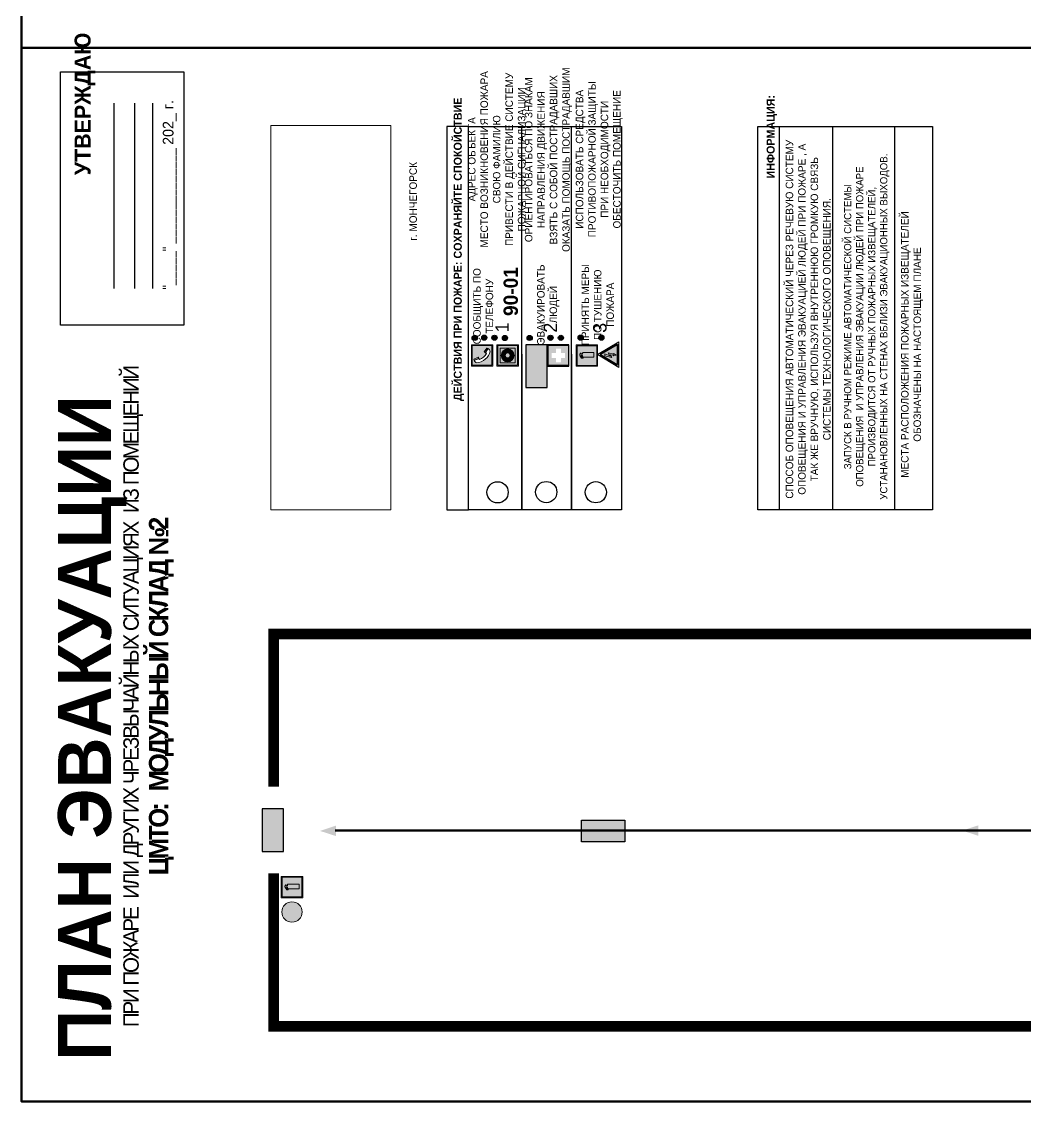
# Model space of a CAD drawing. Header units: millimetres. Extents: x 13810 to 67229, y 12374 to 21950.
# Drawn here: x 36059.4 to 36435.5, y 19483 to 19887.4 of the extents above; entities that cross this region are included whole.
import ezdxf

# ---------------------------------------------------------------- set-up
doc = ezdxf.new("R2010")
doc.units = ezdxf.units.MM
doc.layers.add('План_Штампы', color=7, linetype='Continuous')
doc.styles.add('обычный', font='arial.ttf')
picture_1 = doc.add_image_def('image1.jpg', size_in_pixel=(337, 105))

# ---------------------------------------------------------------- blocks, each defined once
blk = doc.blocks.new('A$C7B4425F7')
at = {"true_color": 0xffffff}
blk.add_hatch(color=7, dxfattribs=at).paths.add_polyline_path([(0, 0), (-16, 0), (-16, -8), (0, -8)])
h = blk.add_hatch(color=126)
h.paths.add_polyline_path([(-0.2, -0.2), (-15.8, -0.2), (-15.8, -7.8), (-0.2, -7.8)])
h.paths.add_polyline_path([(-11.76, -2.03), (-11.76, -3.66), (-11.17, -3.66, -0.568275), (-11.17, -6.18), (-12.58, -6.18), (-12.58, -2.03)], flags=16)
h.paths.add_polyline_path([(-13.33, -4.12, -0.495768), (-13.59, -6.18), (-15.03, -6.18), (-15.03, -2.03), (-13.59, -2.03, -0.487973)], flags=16)
h.paths.add_polyline_path([(-10.25, -2.03), (-9.48, -2.03), (-9.48, -6.18), (-10.25, -6.18)], flags=16)
h.paths.add_polyline_path([(-13.84, -3.69), (-14.24, -3.69), (-14.24, -3.03), (-13.9, -3.03, -0.692621)], flags=0)
h.paths.add_polyline_path([(-9.15, -2.03), (-8.4, -2.03), (-8.04, -3.07), (-7.68, -2.03), (-6.93, -2.03), (-7.64, -4.1), (-6.93, -6.18), (-7.68, -6.18), (-8.04, -5.14), (-8.4, -6.18), (-9.15, -6.18), (-8.44, -4.1)], flags=16)
h.paths.add_polyline_path([(-11.76, -4.46), (-11.42, -4.46, -0.692621), (-11.36, -5.12), (-11.76, -5.12)], flags=0)
h.paths.add_polyline_path([(-13.9, -5.2), (-14.24, -5.2), (-14.24, -4.55), (-13.84, -4.55, -0.708038)], flags=0)
edge = h.paths.add_edge_path(flags=16)
edge.add_ellipse((-5.51, -4.08), major_axis=(0, 2.05), ratio=0.586184, start_angle=0, end_angle=360)
edge = h.paths.add_edge_path(flags=0)
edge.add_ellipse((-5.51, -4.08), major_axis=(0, 1.14), ratio=0.454828, start_angle=0, end_angle=360)
h.paths.add_polyline_path([(-4.13, -4.96, 0.377264), (-3.48, -4.52, 0.0555), (-3.16, -2.03), (-1.66, -2.03), (-1.66, -4.96), (-0.96, -4.96), (-0.96, -7.01), (-1.75, -7.01), (-1.75, -6.18), (-3.3, -6.18), (-3.3, -7.02), (-4.13, -7.02)], flags=16)
h.paths.add_polyline_path([(-2.73, -2.91), (-2.28, -2.91), (-2.28, -4.96), (-3.05, -4.96, 0.079136)], flags=0)
at = {"color": 126}
blk.add_lwpolyline([(-16, -8), (0, -8), (0, 0), (-16, 0)], close=True, dxfattribs=at)
blk = doc.blocks.new('A$C32E8229D')
at = {"true_color": 0xffffff}
blk.add_hatch(color=7, dxfattribs=at).paths.add_polyline_path([(0, 0), (0, -8), (16, -8), (16, 0)])
h = blk.add_hatch(color=126)
h.paths.add_polyline_path([(0.2, -0.2), (15.8, -0.2), (15.8, -7.8), (0.2, -7.8)])
h.paths.add_polyline_path([(13.49, -2.05), (12.08, -2.05), (11.37, -2.63, 0.162397), (11.29, -2.84), (11.29, -3.63), (10.35, -3.63), (10.35, -4.05), (11.68, -4.05), (11.68, -3.48), (12.26, -4.28), (11.29, -5.1), (11.29, -6.78), (11.85, -6.78), (11.85, -5.44), (12.8, -4.64), (12.8, -5.94), (14.46, -5.94), (14.46, -5.39), (13.45, -5.39), (13.45, -3.97), (12.46, -2.59), (13.15, -2.59), (13.69, -3.34), (14.18, -3)], flags=16)
h.paths.add_polyline_path([(10.74, -1.82, 1), (11.8, -1.82, 1)], flags=16)
h.paths.add_polyline_path([(9.39, -3.59), (5.99, -3.59), (6.56, -3.03), (5.91, -3.03), (5.1, -3.83), (5.91, -4.64), (6.56, -4.64), (5.99, -4.09), (9.39, -4.09)], flags=16)
h.paths.add_polyline_path([(4.29, -1.08), (1.72, -1.08), (1.72, -6.6), (4.29, -6.6)], flags=16)
at = {"color": 126}
blk.add_lwpolyline([(16, -8), (0, -8), (0, 0), (16, 0)], close=True, dxfattribs=at)
blk = doc.blocks.new('A$C7B8C2D5B')
at = {"lineweight": 0}
h = blk.add_hatch(color=5, dxfattribs=at)
h.dxf.hatch_style = 1
h.paths.add_polyline_path([(1.4, -3.02, 1), (-2.11, -3.02, 1)])
at = {"color": 5, "lineweight": 0}
blk.add_circle((-0.36, -3.02), 1.75, dxfattribs=at)
blk = doc.blocks.new('A$C3AD82952')
at = {"true_color": 0xf5f5ff}
h = blk.add_hatch(color=7, dxfattribs=at)
h.dxf.hatch_style = 1
h.paths.add_polyline_path([(8.21, 8.73, 0.414214), (7.89, 9.05), (7.22, 9.05), (7.22, 9.92), (7.59, 9.92, 1), (7.57, 10.36), (7.22, 10.36), (7.22, 10.6), (6.43, 10.6), (6.43, 10.36), (6.01, 10.36), (4.74, 9.59), (4.74, 8.69), (4.98, 8.73), (4.98, 9.26), (6.12, 9.91), (6.43, 9.91), (6.43, 9.05), (5.76, 9.05, 0.414214), (5.44, 8.73), (5.44, 2.2), (8.21, 2.2)], flags=0)
h.paths.add_polyline_path([(12.8, 12.8), (0, 12.8), (0, 0), (12.8, 0)])
h.paths.add_polyline_path([(0.51, 12.29), (12.29, 12.29), (12.29, 0.51), (0.51, 0.51)], flags=16)
h.paths.add_polyline_path([(4.74, 9.59), (6.01, 10.36), (6.43, 10.36), (6.43, 10.6), (7.22, 10.6), (7.22, 10.36), (7.59, 10.36, -0.94586), (7.59, 9.92), (7.22, 9.92), (7.22, 9.05), (7.89, 9.05, -0.414214), (8.21, 8.73), (8.21, 2.2), (5.44, 2.2), (5.44, 8.73, -0.414214), (5.76, 9.05), (6.43, 9.05), (6.43, 9.91), (6.12, 9.91), (4.98, 9.26), (4.98, 8.73), (4.74, 8.69)], flags=0)
h = blk.add_hatch(color=242)
h.dxf.hatch_style = 1
h.paths.add_polyline_path([(12.29, 12.29), (0.51, 12.29), (0.51, 0.51), (12.29, 0.51)])
h.paths.add_polyline_path([(4.74, 8.69), (4.74, 9.59), (6.01, 10.36), (6.43, 10.36), (6.43, 10.6), (7.22, 10.6), (7.22, 10.36), (7.59, 10.36, -0.94586), (7.59, 9.92), (7.22, 9.92), (7.22, 9.05), (7.89, 9.05, -0.414214), (8.21, 8.73), (8.21, 2.2), (5.44, 2.2), (5.44, 8.73, -0.414214), (5.76, 9.05), (6.43, 9.05), (6.43, 9.91), (6.12, 9.91), (4.98, 9.26), (4.98, 8.73)], flags=16)
h = blk.add_hatch(color=7, dxfattribs=at)
h.dxf.hatch_style = 1
h.paths.add_polyline_path([(8.21, 8.73, 0.414214), (7.89, 9.05), (7.22, 9.05), (7.22, 9.92), (7.59, 9.92, 1), (7.57, 10.36), (7.22, 10.36), (7.22, 10.6), (6.43, 10.6), (6.43, 10.36), (6.01, 10.36), (4.74, 9.59), (4.74, 8.69), (4.98, 8.73), (4.98, 9.26), (6.12, 9.91), (6.43, 9.91), (6.43, 9.05), (5.76, 9.05, 0.414214), (5.44, 8.73), (5.44, 2.2), (8.21, 2.2)])
at = {"color": 242, "lineweight": 5}
for p, q in [((0, 0), (0, 12.8)), ((0, 12.8), (12.8, 12.8)), ((6.01, 10.36), (4.74, 9.59)), ((4.74, 9.59), (4.74, 8.69)), ((4.74, 8.69), (4.98, 8.73)), ((4.98, 9.26), (6.12, 9.91)), ((4.98, 8.73), (4.98, 9.26)), ((5.44, 2.2), (5.44, 8.73)), ((5.76, 9.05), (6.43, 9.05)), ((6.01, 10.36), (6.43, 10.36)), ((6.12, 9.91), (6.43, 9.91)), ((7.22, 10.6), (6.43, 10.6)), ((6.43, 10.6), (6.43, 10.36)), ((6.43, 9.91), (6.43, 9.05)), ((7.22, 10.36), (7.22, 10.6)), ((7.59, 10.36), (7.22, 10.36)), ((7.22, 9.05), (7.22, 9.92)), ((7.59, 9.92), (7.22, 9.92)), ((7.89, 9.05), (7.22, 9.05)), ((8.21, 2.2), (8.21, 8.73)), ((12.8, 0), (12.8, 12.8)), ((0, 0), (12.8, 0)), ((5.44, 2.2), (8.21, 2.2))]:
    blk.add_line(p, q, dxfattribs=at)
blk.add_lwpolyline([(0.51, 12.29), (12.29, 12.29), (12.29, 0.51), (0.51, 0.51)], close=True, dxfattribs=at)
for centre, radius, start, end in [((5.76, 8.73), 0.32, 90, 180), ((7.58, 10.14), 0.223, 273.18746, 86.81254), ((7.89, 8.73), 0.32, 0, 90)]:
    blk.add_arc(centre, radius, start, end, dxfattribs=at)
blk = doc.blocks.new('A$C3E6D3DDE')
at = {"lineweight": 5}
h = blk.add_hatch(color=40, dxfattribs=at)
h.paths.add_polyline_path([(24.1, 1.45), (16.46, -11.35), (31.74, -11.35)])
h.paths.add_polyline_path([(24.09, -0.46), (30.03, -10.41), (18.14, -10.41)], flags=16)
h.paths.add_polyline_path([(24.54, -3.08), (23.41, -6.02), (25.13, -5.01), (24.33, -8.5), (24.82, -8.27), (23.79, -9.86), (23.4, -8.04), (23.8, -8.43), (24.04, -6.29), (22.39, -7.25), (23.44, -3.08)], flags=0)
h = blk.add_hatch(color=256, dxfattribs=at)
h.paths.add_polyline_path([(24.37, 0.03, 0.567511), (23.82, 0.03), (17.59, -10.4, 0.582454), (17.86, -10.88), (30.32, -10.88, 0.582149), (30.6, -10.4)])
h.paths.add_polyline_path([(24.09, -0.46), (18.14, -10.41), (30.03, -10.41)], flags=16)
h.paths.add_polyline_path([(24.54, -3.08), (23.41, -6.02), (25.13, -5.01), (24.33, -8.5), (24.82, -8.27), (23.79, -9.86), (23.4, -8.04), (23.8, -8.43), (24.04, -6.29), (22.39, -7.25), (23.44, -3.08)], flags=0)
h = blk.add_hatch(color=40, dxfattribs=at)
h.paths.add_polyline_path([(24.09, -0.46), (18.14, -10.41), (30.03, -10.41)])
h.paths.add_polyline_path([(24.82, -8.27), (23.79, -9.86), (23.4, -8.04), (23.8, -8.43), (24.04, -6.29), (22.39, -7.25), (23.44, -3.08), (24.54, -3.08), (23.41, -6.02), (25.13, -5.01), (24.33, -8.5)], flags=16)
at = {"color": 40, "lineweight": 5}
for p, q in [((16.46, -11.35), (24.1, 1.45)), ((24.1, 1.45), (31.74, -11.35))]:
    blk.add_line(p, q, dxfattribs=at)
at = {"lineweight": 5}
for p, q in [((17.59, -10.4), (23.82, 0.03)), ((24.37, 0.03), (30.6, -10.4)), ((18.14, -10.41), (24.09, -0.46)), ((23.44, -3.08), (22.39, -7.25)), ((22.39, -7.25), (24.04, -6.29)), ((23.41, -6.02), (24.54, -3.08)), ((25.13, -5.01), (23.41, -6.02)), ((24.54, -3.08), (23.44, -3.08)), ((24.04, -6.29), (23.8, -8.43)), ((24.09, -0.46), (30.03, -10.41)), ((24.33, -8.5), (25.13, -5.01)), ((17.86, -10.88), (30.32, -10.88)), ((18.14, -10.41), (30.03, -10.41)), ((23.8, -8.43), (23.4, -8.04)), ((23.4, -8.04), (23.79, -9.86)), ((23.79, -9.86), (24.82, -8.27)), ((24.82, -8.27), (24.33, -8.5))]:
    blk.add_line(p, q, dxfattribs=at)
at = {"color": 50, "lineweight": 5}
blk.add_line((31.74, -11.35), (16.46, -11.35), dxfattribs=at)
blk = doc.blocks.new('A$C456E1F9C')
at = {"lineweight": 5}
h = blk.add_hatch(color=242, dxfattribs=at)
h.paths.add_polyline_path([(0.51, -1.47), (0.51, -13.26), (12.29, -13.26), (12.29, -1.47)])
h.paths.add_polyline_path([(5.42, -4.95, -0.254479), (4.78, -5.4), (3.52, -2.53, -0.209735), (4.23, -2.4)], flags=16)
h.paths.add_polyline_path([(8.53, -8.6), (10.87, -10.17), (10.54, -10.76), (8.03, -9.13, -0.192251)], flags=16)
h.paths.add_polyline_path([(4.61, -5.49, 0.005518), (3.87, -5.72, 0.128647), (7.49, -10.01, 0.00809), (7.83, -9.33), (10.47, -10.97, -0.16736), (8.99, -12.25, -0.327862), (1.95, -3.95, -0.166952), (3.36, -2.62)], flags=16)
at = {"color": 242, "lineweight": 5}
for p, q in [((0, -13.77), (0, -0.97)), ((12.8, -0.97), (0, -0.97)), ((4.61, -5.49), (3.36, -2.62)), ((3.52, -2.53), (4.78, -5.4)), ((4.23, -2.4), (5.42, -4.95)), ((12.8, -13.77), (12.8, -0.97)), ((7.83, -9.33), (10.47, -10.97)), ((8.03, -9.13), (10.54, -10.76)), ((10.81, -10.12), (8.53, -8.6)), ((10.54, -10.76), (10.8, -10.3)), ((10.8, -10.3), (10.81, -10.12)), ((0, -13.77), (12.8, -13.77))]:
    blk.add_line(p, q, dxfattribs=at)
blk.add_lwpolyline([(0.51, -1.47), (12.29, -1.47), (12.29, -13.26), (0.51, -13.26)], close=True, dxfattribs=at)
for centre, radius, start, end in [((4.59, -5.34), 2.99, 114.28453, 152.19739), ((11.12, -3.31), 9.19, 183.99153, 256.60086), ((4.02, -3.27), 0.891, 76.32839, 123.70924), ((14.98, -39.1), 35.17, 107.14873, 108.41345), ((13.86, -0.94), 11.08, 205.55365, 234.87622), ((4.68, -4.59), 0.824, 276.9621, 334.07228), ((-13.31, 0.8), 23.44, 332.54871, 334.40268), ((8.94, -9.5), 0.989, 114.40924, 157.93883), ((7.87, -9.46), 3, 291.92908, 329.9329)]:
    blk.add_arc(centre, radius, start, end, dxfattribs=at)
blk = doc.blocks.new('A$C54414219')
at = {"true_color": 0xffffff}
h = blk.add_hatch(color=7, dxfattribs=at)
h.paths.add_polyline_path([(2.39, -9.45), (2.39, -18.3), (11.23, -18.3), (11.23, -9.45)], flags=0)
h.paths.add_polyline_path([(10.71, -13.87, -1), (2.92, -13.87, -1)], flags=0)
h.paths.add_polyline_path([(8.3, -13.87, -1), (5.33, -13.87, -1)], flags=0)
h.paths.add_polyline_path([(0.41, -7.47), (0.41, -20.27), (13.21, -20.27), (13.21, -7.47)])
h.paths.add_polyline_path([(0.92, -19.77), (12.71, -19.77), (12.71, -7.98), (0.92, -7.98)], flags=16)
h.paths.add_polyline_path([(11.23, -9.45), (11.23, -18.3), (2.39, -18.3), (2.39, -9.45)], flags=0)
at = {"lineweight": 5}
h = blk.add_hatch(color=242, dxfattribs=at)
h.paths.add_polyline_path([(12.71, -7.98), (0.92, -7.98), (0.92, -19.77), (12.71, -19.77)])
h.paths.add_polyline_path([(11.23, -18.3), (2.39, -18.3), (2.39, -9.45), (11.23, -9.45)], flags=16)
h.paths.add_polyline_path([(10.71, -13.87, -1), (2.92, -13.87, -1)], flags=0)
h.paths.add_polyline_path([(8.3, -13.87, -1), (5.33, -13.87, -1)], flags=0)
at = {"true_color": 0xffffff}
h = blk.add_hatch(color=7, dxfattribs=at)
h.paths.add_polyline_path([(2.39, -9.45), (2.39, -18.3), (11.23, -18.3), (11.23, -9.45)])
h.paths.add_polyline_path([(10.71, -13.87, -1), (2.92, -13.87, -1)], flags=16)
h.paths.add_polyline_path([(8.3, -13.87, -1), (5.33, -13.87, -1)], flags=0)
at = {"lineweight": 5}
h = blk.add_hatch(color=242, dxfattribs=at)
h.paths.add_polyline_path([(2.92, -13.87, 1), (10.71, -13.87, 1)])
h.paths.add_polyline_path([(8.3, -13.87, -1), (5.33, -13.87, -1)], flags=16)
at = {"color": 242, "lineweight": 5}
for p, q in [((0.41, -20.27), (0.41, -7.47)), ((0.41, -7.47), (13.21, -7.47)), ((0.41, -7.47), (13.21, -7.47)), ((13.21, -20.27), (13.21, -7.47)), ((0.41, -20.27), (13.21, -20.27))]:
    blk.add_line(p, q, dxfattribs=at)
for points in [[(0.92, -7.98), (12.71, -7.98), (12.71, -19.77), (0.92, -19.77)], [(2.39, -9.45), (11.23, -9.45), (11.23, -18.3), (2.39, -18.3)]]:
    blk.add_lwpolyline(points, close=True, dxfattribs=at)
for radius in [3.89, 1.49]:
    blk.add_circle((6.81, -13.87), radius, dxfattribs=at)
blk = doc.blocks.new('A$C18900ED3')
h = blk.add_hatch(color=126)
h.paths.add_polyline_path([(-0.18, -0.18), (-7.02, -0.18), (-7.02, -7.02), (-0.18, -7.02)])
h.paths.add_polyline_path([(-5.89, -4.46), (-5.89, -2.77), (-4.46, -2.77), (-4.46, -1.31), (-2.77, -1.31), (-2.77, -2.77), (-1.33, -2.77), (-1.33, -4.46), (-2.77, -4.46), (-2.77, -5.89), (-4.46, -5.89), (-4.46, -4.46)], flags=16)
at = {"color": 126}
for p, q in [((-7.2, 0), (-7.2, -7.2)), ((0, 0), (-7.2, 0)), ((0, -7.2), (0, 0)), ((-7.02, -7.02), (-7.02, -0.18)), ((-7.02, -0.18), (-0.18, -0.18)), ((-0.18, -0.18), (-0.18, -7.02)), ((-7.2, -7.2), (0, -7.2)), ((-0.18, -7.02), (-7.02, -7.02))]:
    blk.add_line(p, q, dxfattribs=at)

msp = doc.modelspace()

# ---------------------------------------------------------------- hatches: boundary and pattern name
at = {"lineweight": 0}
h = msp.add_hatch(color=256, dxfattribs=at)
h.dxf.hatch_style = 1
h.paths.add_polyline_path([(36229.17, 19767.87, 1), (36229.17, 19769.81, 1)])
h = msp.add_hatch(color=256, dxfattribs=at)
h.dxf.hatch_style = 1
h.paths.add_polyline_path([(36232.76, 19767.98, 1), (36232.76, 19769.91, 1)])
h = msp.add_hatch(color=256, dxfattribs=at)
h.dxf.hatch_style = 1
h.paths.add_polyline_path([(36236.57, 19767.94, 1), (36236.57, 19769.87, 1)])
h = msp.add_hatch(color=256, dxfattribs=at)
h.dxf.hatch_style = 1
h.paths.add_polyline_path([(36240.5, 19767.86, 1), (36240.5, 19769.79, 1)])
h = msp.add_hatch(color=256, dxfattribs=at)
h.dxf.hatch_style = 1
h.paths.add_polyline_path([(36249.76, 19767.87, 1), (36249.76, 19769.8, 1)])
h = msp.add_hatch(color=256, dxfattribs=at)
h.dxf.hatch_style = 1
h.paths.add_polyline_path([(36257.55, 19767.91, 1), (36257.55, 19769.84, 1)])
h = msp.add_hatch(color=256, dxfattribs=at)
h.dxf.hatch_style = 1
h.paths.add_polyline_path([(36261.45, 19767.9, 1), (36261.45, 19769.83, 1)])
h = msp.add_hatch(color=256, dxfattribs=at)
h.dxf.hatch_style = 1
h.paths.add_polyline_path([(36268.87, 19767.96, 1), (36268.87, 19769.89, 1)])
h = msp.add_hatch(color=256, dxfattribs=at)
h.dxf.hatch_style = 1
h.paths.add_polyline_path([(36276.64, 19767.97, 1), (36276.64, 19769.9, 1)])

# ---------------------------------------------------------------- linework, layer by layer
at = {"color": 2, "lineweight": 100}
for points in [[(36059.41, 20272.58), (36659.41, 20272.58), (36659.41, 19877.58), (36059.41, 19877.58)], [(36059.41, 19877.58), (36659.41, 19877.58), (36659.41, 19482.58), (36059.41, 19482.58)]]:
    msp.add_lwpolyline(points, close=True, dxfattribs=at)
for points in [[(36074.01, 19773.61), (36074.01, 19868.61), (36120.21, 19868.61), (36120.21, 19773.61)], [(36226.82, 19704.33), (36226.82, 19848.1), (36218.77, 19848.1), (36218.77, 19704.33)], [(36226.82, 19704.33), (36226.82, 19848.1), (36284.22, 19848.1), (36284.22, 19704.33)]]:
    msp.add_lwpolyline(points, close=True)
for points in [[(36094.05, 19787.36), (36094.05, 19856.89)], [(36101.81, 19787.36), (36101.81, 19856.89)], [(36108.6, 19787.36), (36108.6, 19856.89)], [(36246.81, 19762.75), (36246.81, 19704.33), (36246.81, 19848.1)], [(36265.39, 19762.75), (36265.39, 19704.33), (36265.39, 19848.1)]]:
    msp.add_lwpolyline(points)
at = {"color": 0}
msp.add_lwpolyline([(36335.28, 19704.33), (36335.28, 19848.1), (36400.73, 19848.1), (36400.73, 19704.33)], close=True, dxfattribs=at)
for points in [[(36343.33, 19704.33), (36343.33, 19848.1)], [(36363.32, 19704.33), (36363.32, 19848.1)], [(36386.57, 19704.33), (36386.57, 19848.1)]]:
    msp.add_lwpolyline(points, dxfattribs=at)
at = {"lineweight": 0, "const_width": 4}
for points in [[(36153.91, 19600.64), (36153.91, 19657.9), (36624.82, 19657.9), (36624.82, 19510.83), (36427.42, 19510.83)], [(36427.42, 19510.83), (36153.91, 19510.83), (36153.91, 19568.1)]]:
    msp.add_lwpolyline(points, dxfattribs=at)
at = {"color": 126, "lineweight": 100, "true_color": 0x008754}
msp.add_lwpolyline([(36176.92, 19584.15), (36534.57, 19584.15), (36409.84, 19584.15), (36409.84, 19584.15)], dxfattribs=at)
for centre, radius in [((36229.17, 19768.84), 0.966), ((36232.76, 19768.94), 0.966), ((36236.57, 19768.91), 0.966), ((36240.5, 19768.82), 0.966), ((36249.76, 19768.83), 0.966), ((36257.55, 19768.88), 0.966), ((36261.45, 19768.87), 0.966), ((36268.87, 19768.93), 0.966), ((36276.64, 19768.93), 0.966), ((36237.74, 19710.96), 3.98), ((36255.97, 19711.05), 3.98), ((36274.55, 19710.99), 3.98)]:
    msp.add_circle(centre, radius)
at = {"layer": 'План_Штампы', "color": 126, "true_color": 0x008754}
for points in [[(36177.24, 19586.01), (36177.23, 19582.08), (36171.19, 19584.03)], [(36417.89, 19586.13), (36417.88, 19582.19), (36411.84, 19584.14)]]:
    msp.add_solid(points, dxfattribs=at)

# ---------------------------------------------------------------- block references
at = {"rotation": 90}
for name, p, xscale, yscale, zscale in [('A$C456E1F9C', (36227.36, 19758.28), 0.625, 0.625, 0.625), ('A$C54414219', (36232.85, 19758.03), 0.625, 0.625, 0.625), ('A$C18900ED3', (36256.49, 19766.28), 1.111111111007631, 1.111111111007631, 1.111111111007631), ('A$C3AD82952', (36275.22, 19758.23), 0.625, 0.625, 0.625), ('A$C3E6D3DDE', (36276.03, 19747.52), 0.625, 0.625, 0.625), ('A$C3AD82952', (36164.72, 19558.96), 0.625, 0.625, 0.625)]:
    msp.add_blockref(name, p, dxfattribs=dict(at, xscale=xscale, yscale=yscale, zscale=zscale))
at = {"xscale": -1, "rotation": 90}
msp.add_blockref('A$C32E8229D', (36248.34, 19766.28), dxfattribs=at)
at = {"xscale": 2.177419353276491, "yscale": 2.177419353276491, "zscale": 2.177419353276491}
msp.add_blockref('A$C7B8C2D5B', (36161.5, 19560.21), dxfattribs=at)
at = {"layer": 'План_Штампы', "rotation": 90}
msp.add_blockref('A$C7B4425F7', (36149.59, 19592.29), dxfattribs=at)
at = {"layer": 'План_Штампы', "color": 126, "true_color": 0x008754, "xscale": 1.012510887696, "yscale": 1.012510887696, "zscale": 1.012510887696, "rotation": 359.9978653237144}
msp.add_blockref('A$C32E8229D', (36269.16, 19588.01), dxfattribs=at)

# ---------------------------------------------------------------- texts
at = {"lineweight": 0, "rotation": 90, "style": 'обычный'}
for s, insert, char_height, width, attachment_point in [('\\pi-18,l18,t18;{\\fProxima Nova Rg|b1|i0|c204|p2;УТВЕРЖДАЮ\\H1.1997x; }', (36083.13, 19856.55), 6, 126.6484, 5), ('\\pi-8.4,l8.4,t8.4;{\\fProxima Nova Rg|b0|i0|c204|p2;ОРИЕНТИРОВАТЬСЯ ПО ЗНАКАМ \\PНАПРАВЛЕНИЯ ДВИЖЕНИЯ\\PВЗЯТЬ С СОБОЙ ПОСТРАДАВШИХ\\PОКАЗАТЬ ПОМОЩЬ ПОСТРАДАВШИМ}', (36256.78, 19835.64), 2.8, 126.6484, 5), ('\\pi-8.4,l8.4,t8.4;{\\fProxima Nova Rg|b0|i0|c204|p2;АДРЕС ОБЪЕКТА\\PМЕСТО ВОЗНИКНОВЕНИЯ ПОЖАРА \\PСВОЮ ФАМИЛИЮ\\PПРИВЕСТИ В ДЕЙСТВИЕ СИСТЕМУ \\PПОЖАРНОЙ СИГНАЛИЗАЦИИ}', (36237.8, 19835.79), 2.8, 126.6484, 5), ('\\pi-8.4,l8.4,t8.4;{\\fProxima Nova Rg|b0|i0|c204|p2;ИСПОЛЬЗОВАТЬ СРЕДСТВА \\PПРОТИВОПОЖАРНОЙ ЗАЩИТЫ \\PПРИ НЕОБХОДИМОСТИ \\PОБЕСТОЧИТЬ ПОМЕЩЕНИЕ}', (36275.85, 19835.8), 2.8, 126.6484, 5), ('{\\fArial Narrow|b0|i0|c204|p34;"_____" ______________ \\fProxima Nova Rg|b0|i0|c204|p2;202_ г. }', (36114.89, 19822.51), 4, 78.6503, 5), ('{\\fProxima Nova Rg|b1|i0|c204|p2;ДЕЙСТВИЯ ПРИ ПОЖАРЕ: СОХРАНЯЙТЕ СПОКОЙСТВИЕ\\H1.6644x; }', (36223.26, 19802.04), 3, 175.1736, 5), ('{\\fProxima Nova Rg|b1|i0|c204|p2;ИНФОРМАЦИЯ:\\H1.1997x; }', (36340.47, 19844.23), 3, 175.1736, 5), ('{\\fProxima Nova Rg|b0|i0|c204|p2;СПОСОБ ОПОВЕЩЕНИЯ АВТОМАТИЧЕСКИЙ ЧЕРЕЗ РЕЧЕВУЮ СИСТЕМУ ОПОВЕЩЕНИЯ И УПРАВЛЕНИЯ ЭВАКУАЦИЕЙ ЛЮДЕЙ ПРИ ПОЖАРЕ , А ТАК ЖЕ ВРУЧНУЮ, ИСПОЛЬЗУЯ ВНУТРЕННЮЮ ГРОМКУЮ СВЯЗЬ СИСТЕМЫ ТЕХНОЛОГИЧЕСКОГО ОПОВЕЩЕНИЯ.}', (36354.5, 19775.84), 2.8, 137.0334, 5), ('{\\fProxima Nova Rg|b0|i0|c204|p2;\\P\\pt8.1;ЗАПУСК В РУЧНОМ РЕЖИМЕ АВТОМАТИЧЕСКОЙ СИСТЕМЫ ОПОВЕЩЕНИЯ  И УПРАВЛЕНИЯ ЭВАКУАЦИИ ЛЮДЕЙ ПРИ ПОЖАРЕ ПРОИЗВОДИТСЯ ОТ РУЧНЫХ ПОЖАРНЫХ ИЗВЕЩАТЕЛЕЙ, УСТАНАНОВЛЕННЫХ НА СТЕНАХ ВБЛИЗИ ЭВАКУАЦИОННЫХ ВЫХОДОВ. }', (36373.8, 19773.06), 2.7, 131.4512, 5), ('\\pi-8.4,l8.4,t8.4;{\\fProxima Nova Rg|b0|i0|c204|p2;г. МОНЧЕГОРСК\\H1.1997x; }', (36206.11, 19820.02), 2.8, 126.6484, 5), ('\\pt8.4;{\\fProxima Nova Rg|b0|i0|c204|p2;\\PМЕСТА РАСПОЛОЖЕНИЯ ПОЖАРНЫХ ИЗВЕЩАТЕЛЕЙ ОБОЗНАЧЕНЫ НА НАСТОЯЩЕМ ПЛАНЕ}', (36390.71, 19766.36), 2.8, 118.5618, 5), ('{\\fProxima Nova Rg|b0|i0|c204|p2;СООБЩИТЬ ПО \\PТЕЛЕФОНУ}', (36232.37, 19780.71), 2.8, 126.6484, 5), ('{\\fProxima Nova Rg|b1|i0|c204|p2;\\H1.0714x;90-01\\fProxima Nova Rg|b0|i0|c204|p2;\\H0.93331x; \\H1.3449x; }', (36242.71, 19786.21), 5, 126.6484, 5), ('{\\fProxima Nova Rg|b0|i0|c204|p2;ЭВАКУИРОВАТЬ \\PЛЮДЕЙ}', (36256.69, 19781.32), 2.8, 126.6484, 5), ('{\\fProxima Nova Rg|b0|i0|c204|p2;ПРИНЯТЬ МЕРЫ \\PПО ТУШЕНИЮ \\PПОЖАРА}', (36275.27, 19781.28), 2.8, 126.6484, 5), ('{\\fProxima Nova Rg|b0|i0|c204|p2;1\\H1.1667x; }', (36239.43, 19772.82), 5, 126.6484, 5), ('{\\fProxima Nova Rg|b0|i0|c204|p2;2\\H1.1967x; }', (36257.51, 19772.67), 5, 126.6484, 5), ('{\\fProxima Nova Rg|b0|i0|c204|p2;3\\H1.1967x; }', (36276.09, 19772.6), 5, 126.6484, 5), ('{\\fProxima Nova Rg|b1|i0|c204|p2;ПЛАН ЭВАКУАЦИИ}', (36073.08, 19497.89), 19.8, 444.5011, 1)]:
    msp.add_mtext(s, dxfattribs=dict(at, insert=insert, char_height=char_height, width=width, attachment_point=attachment_point))
at = {"color": 0, "lineweight": 0, "insert": (36097.37, 19634.2), "char_height": 7.2, "width": 404.2942, "attachment_point": 5, "rotation": 90, "style": 'обычный'}
msp.add_mtext('{\\fArial Black|b1|i0|c204|p34;\\H2x;\\T0.85;  \\fArial Narrow|b0|i0|c204|p34;\\H0.8x;\\W0.9;\\P\\fProxima Nova Rg|b0|i0|c204|p2;\\H0.5x;\\W1;\\C256;ПРИ ПОЖАРЕ  ИЛИ ДРУГИХ ЧРЕЗВЫЧАЙНЫХ СИТУАЦИЯХ  ИЗ ПОМЕЩЕНИЙ \\fProxima Nova Rg|b1|i0|c204|p2;\\H1.25x;\\PЦМТО:  МОДУЛЬНЫЙ СКЛАД №2}', dxfattribs=at)

# ---------------------------------------------------------------- pictures from other files: only their frames are drawn
at = {"color": 7, "lineweight": 0, "true_color": 0xf5f5ff}
image = msp.add_image(picture_1, insert=(36197.7, 19704.33), size_in_units=(144.1, 44.9), rotation=90, dxfattribs=at)
image.dxf.flags = 7

doc.saveas('drawing.dxf')
